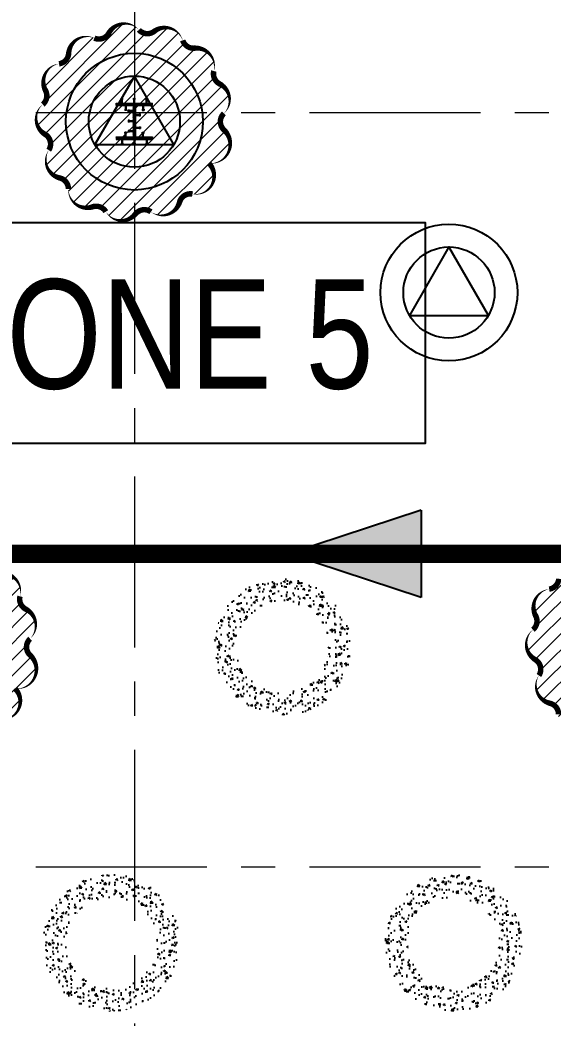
# Model space of a CAD drawing. Header units: millimetres. Extents: x -346728 to 1320345, y -537202 to -385966.
# Drawn here: x 388917 to 394762, y -434149 to -423201 of the extents above; entities that cross this region are included whole.
import ezdxf

# ---------------------------------------------------------------- set-up
doc = ezdxf.new("R2010")
doc.units = ezdxf.units.MM
doc.header["$LTSCALE"] = 100
doc.linetypes.add('X1326_GLB$0$CENTER', pattern=[2, 1.25, -0.25, 0.25, -0.25])
for name, color, linetype, lineweight in [('A-giao thong', 8, 'Continuous', 15), ('KCMANH', 8, 'Continuous', 13), ('KINGPOST', 5, 'Continuous', 20), ('X1326_GLB$0$A-tim', 8, 'X1326_GLB$0$CENTER', 9)]:
    doc.layers.add(name, color=color, linetype=linetype, lineweight=lineweight)
for name, color, linetype in [('hach', 253, 'Continuous'), ('PL', 3, 'Continuous'), ('thep doc', 6, 'Continuous')]:
    doc.layers.add(name, color=color, linetype=linetype)
doc.styles.add('TOAN - FONT ARIAL', font='Arial_1.ttf', dxfattribs={"width": 0.8})
pattern_1 = [(44.99999999999996, (188543.3296231151, 11377564.43864295), (-8.980256121069152, 8.980256121069138), []), (135, (188543.3296231151, 11377564.43864295), (-8.980256121069152, -8.980256121069138), [])]

# ---------------------------------------------------------------- blocks, each defined once
blk = doc.blocks.new('LVL-KHUNGTEN')
blk.add_lwpolyline([(61072.91373489425, 41092.78793908656), (119123.5098692991, 41092.78793908656), (119123.5098692991, 61.8816838347775), (61072.91373489425, 61.8816838347775)], close=True)
blk = doc.blocks.new('KP50 TOI SAN L1')
at = {"ltscale": 0.1}
h = blk.add_hatch(color=3, dxfattribs=at)
h.dxf.hatch_style = 1
h.paths.add_polyline_path([(14.40000000000146, 171.2000000000116), (-14.39999999999418, 171.2000000000116), (-14.39999999999418, 142.3999999999905)])
h.paths.add_polyline_path([(-14.39999999999418, -142.3999999999687), (-14.39999999999418, -171.1999999999825), (14.40000000000146, -171.1999999999825)])
at = {"layer": 'KCMANH', "linetype": 'ByBlock'}
h = blk.add_hatch(dxfattribs=at)
h.set_pattern_fill('ANSI37', color=3, scale=4, style=0)
h.set_pattern_definition(pattern_1)
h.paths.add_polyline_path([(-200, 200.0000000000109), (-200, 171.2000000000116), (200, 171.2000000000116), (200, 200.0000000000109)])
h = blk.add_hatch(dxfattribs=at)
h.set_pattern_fill('ANSI37', color=3, scale=4, style=0)
h.set_pattern_definition([(44.99999999999996, (188728.9296231151, 11377564.43864295), (-8.980256121069152, 8.980256121069138), []), (135, (188728.9296231151, 11377564.43864295), (-8.980256121069152, -8.980256121069138), [])])
h.paths.add_polyline_path([(14.40000000000146, 171.2000000000116), (-14.39999999999418, 142.3999999999905), (-14.39999999999418, -142.3999999999687), (14.40000000000146, -171.1999999999825)])
h = blk.add_hatch(dxfattribs=at)
h.set_pattern_fill('ANSI37', color=3, scale=4, style=0)
h.set_pattern_definition(pattern_1)
h.paths.add_polyline_path([(-200, -171.1999999999825), (-200, -199.9999999999891), (200, -199.9999999999891), (200, -171.1999999999825)])
for p, q in [((-125.1904738589728, 252.8000000000029), (-145.990473858983, 252.8000000000029)), ((-145.990473858983, 240), (-145.990473858983, 252.8000000000029)), ((-125.1904738589728, 240), (-145.990473858983, 240)), ((-141.9904738589757, 200), (-141.9904738589757, 240)), ((-129.1904738589801, 200), (-129.1904738589801, 240)), ((-125.1904738589728, 240), (-125.1904738589728, 252.8000000000029)), ((-10.40000000000146, 252.8000000000029), (10.40000000000146, 252.8000000000029)), ((-10.40000000000146, 240), (-10.40000000000146, 252.8000000000029)), ((-10.40000000000146, 240), (10.40000000000146, 240)), ((-6.400000000001455, 200), (-6.400000000001455, 240)), ((6.400000000001455, 200), (6.400000000001455, 240)), ((10.40000000000146, 240), (10.40000000000146, 252.8000000000029)), ((125.1904738589801, 252.8000000000029), (145.990473858983, 252.8000000000029)), ((125.1904738589801, 240), (125.1904738589801, 252.8000000000029)), ((125.1904738589801, 240), (145.990473858983, 240)), ((129.1904738589801, 200), (129.1904738589801, 240)), ((141.990473858983, 200), (141.990473858983, 240)), ((145.990473858983, 240), (145.990473858983, 252.8000000000029)), ((-85.19047385897284, 131.1999999999971), (-105.990473858983, 131.1999999999971)), ((-105.990473858983, 131.1999999999971), (-105.990473858983, 118.4000000000015)), ((-85.19047385897284, 118.4000000000015), (-105.990473858983, 118.4000000000015)), ((-101.9904738589757, 171.1999999999971), (-101.9904738589757, 131.1999999999971)), ((-89.19047385898011, 171.1999999999971), (-89.19047385898011, 131.1999999999971)), ((-85.19047385897284, 131.1999999999971), (-85.19047385897284, 118.4000000000015)), ((-67.19999999999709, 99.5998938560515), (-67.19999999999709, 120.3998938560471)), ((-54.39999999999418, 120.3998938560471), (-67.19999999999709, 120.3998938560471)), ((-54.39999999999418, 99.5998938560515), (-54.39999999999418, 120.3998938560471)), ((-14.39999999999418, 116.3998938560471), (-54.39999999999418, 116.3998938560471)), ((85.19047385898011, 131.1999999999971), (105.990473858983, 131.1999999999971)), ((85.19047385898011, 131.1999999999971), (85.19047385898011, 118.4000000000015)), ((85.19047385898011, 118.4000000000015), (105.990473858983, 118.4000000000015)), ((89.19047385898011, 171.1999999999971), (89.19047385898011, 131.1999999999971)), ((101.990473858983, 171.1999999999971), (101.990473858983, 131.1999999999971)), ((105.990473858983, 131.1999999999971), (105.990473858983, 118.4000000000015)), ((-54.39999999999418, 99.5998938560515), (-67.19999999999709, 99.5998938560515)), ((-67.19999999999709, 10.40000000000146), (-67.19999999999709, -10.40000000000146)), ((-54.39999999999418, 10.40000000000146), (-67.19999999999709, 10.40000000000146)), ((-14.39999999999418, 103.5998938560515), (-54.39999999999418, 103.5998938560515)), ((-54.39999999999418, 10.40000000000146), (-54.39999999999418, -10.40000000000146)), ((-14.39999999999418, 6.400000000001455), (-54.39999999999418, 6.400000000001455)), ((14.40000000000146, 76.39989385604713), (54.40000000000146, 76.39989385604713)), ((14.40000000000146, 63.59989385605149), (54.40000000000146, 63.59989385605149)), ((54.40000000000146, 59.59989385605149), (54.40000000000146, 80.39989385604713)), ((54.40000000000146, 80.39989385604713), (67.20000000000437, 80.39989385604713)), ((54.40000000000146, 59.59989385605149), (67.20000000000437, 59.59989385605149)), ((67.20000000000437, 59.59989385605149), (67.20000000000437, 80.39989385604713)), ((-54.39999999999418, -10.40000000000146), (-67.19999999999709, -10.40000000000146)), ((-67.19999999999709, -99.5998938560515), (-67.19999999999709, -120.3998938560471)), ((-54.39999999999418, -99.5998938560515), (-67.19999999999709, -99.5998938560515)), ((-14.39999999999418, -6.400000000001455), (-54.39999999999418, -6.400000000001455)), ((-54.39999999999418, -99.5998938560515), (-54.39999999999418, -120.3998938560471)), ((-14.39999999999418, -103.5998938560515), (-54.39999999999418, -103.5998938560515)), ((14.40000000000146, -63.59989385605149), (54.40000000000146, -63.59989385605149)), ((14.40000000000146, -76.39989385604713), (54.40000000000146, -76.39989385604713)), ((54.40000000000146, -59.59989385605149), (54.40000000000146, -80.39989385604713)), ((54.40000000000146, -59.59989385605149), (67.20000000000437, -59.59989385605149)), ((54.40000000000146, -80.39989385604713), (67.20000000000437, -80.39989385604713)), ((67.20000000000437, -59.59989385605149), (67.20000000000437, -80.39989385604713)), ((-141.9904738589757, -200), (-141.9904738589757, -240)), ((-129.1904738589801, -200), (-129.1904738589801, -240)), ((-85.19047385897284, -118.4000000000015), (-105.990473858983, -118.4000000000015)), ((-105.990473858983, -131.1999999999971), (-105.990473858983, -118.4000000000015)), ((-85.19047385897284, -131.1999999999971), (-105.990473858983, -131.1999999999971)), ((-101.9904738589757, -171.1999999999971), (-101.9904738589757, -131.1999999999971)), ((-89.19047385898011, -171.1999999999971), (-89.19047385898011, -131.1999999999971)), ((-85.19047385897284, -131.1999999999971), (-85.19047385897284, -118.4000000000015)), ((-54.39999999999418, -120.3998938560471), (-67.19999999999709, -120.3998938560471)), ((-14.39999999999418, -116.3998938560471), (-54.39999999999418, -116.3998938560471)), ((-6.400000000001455, -200), (-6.400000000001455, -240)), ((6.400000000001455, -200), (6.400000000001455, -240)), ((85.19047385898011, -118.4000000000015), (105.990473858983, -118.4000000000015)), ((85.19047385898011, -131.1999999999971), (85.19047385898011, -118.4000000000015)), ((85.19047385898011, -131.1999999999971), (105.990473858983, -131.1999999999971)), ((89.19047385898011, -171.1999999999971), (89.19047385898011, -131.1999999999971)), ((101.990473858983, -171.1999999999971), (101.990473858983, -131.1999999999971)), ((105.990473858983, -131.1999999999971), (105.990473858983, -118.4000000000015)), ((129.1904738589801, -200), (129.1904738589801, -240)), ((141.990473858983, -200), (141.990473858983, -240)), ((-125.1904738589728, -240), (-145.990473858983, -240)), ((-145.990473858983, -240), (-145.990473858983, -252.8000000000029)), ((-125.1904738589728, -252.8000000000029), (-145.990473858983, -252.8000000000029)), ((-125.1904738589728, -240), (-125.1904738589728, -252.8000000000029)), ((-10.40000000000146, -240), (10.40000000000146, -240)), ((-10.40000000000146, -240), (-10.40000000000146, -252.8000000000029)), ((-10.40000000000146, -252.8000000000029), (10.40000000000146, -252.8000000000029)), ((10.40000000000146, -240), (10.40000000000146, -252.8000000000029)), ((125.1904738589801, -240), (145.990473858983, -240)), ((125.1904738589801, -240), (125.1904738589801, -252.8000000000029)), ((125.1904738589801, -252.8000000000029), (145.990473858983, -252.8000000000029)), ((145.990473858983, -240), (145.990473858983, -252.8000000000029))]:
    blk.add_line(p, q, dxfattribs=at)
at = {"layer": 'KCMANH', "color": 3, "linetype": 'ByBlock'}
blk.add_line((-200, 200), (200, 200), dxfattribs=at)
at = {"layer": 'KINGPOST', "color": 3, "linetype": 'ByBlock'}
for p, q in [((-200, 171.1999999999971), (-200, 200)), ((-200, 171.1999999999971), (200, 171.1999999999971)), ((-14.39999999999418, 171.1999999999971), (-14.39999999999418, -171.1999999999971)), ((-14.39999999997235, 142.4000000000015), (14.40000000000146, 171.1999999999971)), ((14.40000000000146, 171.1999999999971), (14.40000000000146, -171.1999999999971)), ((200, 171.1999999999971), (200, 200)), ((-200, -171.1999999999971), (200, -171.1999999999971)), ((-200, -171.1999999999971), (-200, -200)), ((-200, -200), (200, -200)), ((-14.39999999997235, -142.4000000000015), (14.40000000000146, -171.1999999999971)), ((200, -171.1999999999971), (200, -200))]:
    blk.add_line(p, q, dxfattribs=at)
at = {"layer": 'KINGPOST', "color": 6, "linetype": 'ByBlock'}
blk.add_lwpolyline([(-14.39999999999418, 0), (14.40000000000146, 0)], dxfattribs=at)
blk = doc.blocks.new('B1 Kingpost Layout Plan1')
at = {"layer": 'KCMANH', "linetype": 'ByBlock'}
blk.add_blockref('KP50 TOI SAN L1', (19574.92954063346, -9546.263688078383, -2.331948962819297e-07), dxfattribs=at)

msp = doc.modelspace()

# ---------------------------------------------------------------- hatches: boundary and pattern name
at = {"ltscale": 0.1}
h = msp.add_hatch(color=3, dxfattribs=at)
h.dxf.hatch_style = 1
h.paths.add_polyline_path([(390185.6781159049, -424145.2043332194), (390156.8781159048, -424145.2043332194), (390156.8781159048, -424174.0043332194)])
h.paths.add_polyline_path([(390156.8781159048, -424458.8043332194), (390156.8781159048, -424487.6043332194), (390185.6781159049, -424487.6043332194)])
at = {"layer": 'A-giao thong', "transparency": 33554572}
h = msp.add_hatch(dxfattribs=at)
h.set_pattern_fill('ANSI31', color=256, scale=1000)
h.set_pattern_definition([(45, (351822.3127268917, -521573.0458316433), (-88.38834764831843, 88.38834764831844), [])])
edge = h.paths.add_edge_path()
edge.add_arc((391016.3892922672, -424080.7105831706), 200.091326396924, 313.1890045741997, 423.1890044747136)
edge.add_arc((391162.1983609032, -423792.1952821821), 123.1753799015254, 165.3246326879942, 243.18900447470742, ccw=False)
edge.add_arc((390849.2366515105, -423710.2351077982), 200.3404647350627, 345.3246326879935, 455.3246325885028)
edge.add_arc((390819.2148144348, -423388.1152682517), 123.1753799015117, 197.4523541326421, 275.32463258850305, ccw=False)
edge.add_arc((390510.6778657977, -423485.1145893395), 200.2499081724988, 17.45235413264597, 127.4523540331561)
edge.add_arc((390314.0024686019, -423228.3604168249), 123.1753799015265, 221.3374224332373, 307.4523540331534, ccw=False)
edge.add_arc((390068.9564060099, -423443.9223833605), 203.1902650560175, 41.33742243323479, 151.337422333742)
edge.add_arc((389782.583727557, -423287.3809407829), 123.1753799015094, 245.97207067360318, 331.33742233374693, ccw=False)
edge.add_arc((389650.8859136107, -423582.7914464296), 200.261910843809, 65.97207067360544, 175.9720705741139)
edge.add_arc((389328.2475361897, -423560.0723254114), 123.1753799015126, 278.0994113494279, 355.97207057411634, ccw=False)
edge.add_arc((389373.8274119781, -423880.356814393), 200.3361020571378, 98.09941134942484, 208.0994112499362)
edge.add_arc((389088.4476765153, -424032.7316336588), 123.175379901518, -50.51419146834911, 28.099411249937475, ccw=False)
edge.add_arc((389294.3662965685, -424282.656993194), 200.6535308265784, 129.4858085316449, 239.4858084321514)
edge.add_arc((389129.9415959253, -424561.6367079436), 123.1753799015154, -33.38585266077672, 59.48580843215609, ccw=False)
edge.add_arc((389399.8797648915, -424739.5325194587), 200.1101515091129, 146.6141473392238, 256.6141472397279)
edge.add_arc((389325.0366742348, -425054.0353757262), 123.1753799015155, -1.2513417107547866, 76.61414723972922, ccw=False)
edge.add_arc((389648.4789389084, -425061.1004887926), 200.3440389897893, 178.7486582892484, 288.7486581897573)
edge.add_arc((389752.4636734841, -425367.4532093207), 123.1753799015132, 30.876836025434216, 108.7486581897549, ccw=False)
edge.add_arc((390030.0397640162, -425201.4797259258), 200.2371789537907, 210.876836025434, 320.876835925943)
edge.add_arc((390280.9404355218, -425405.5496557622), 123.1753799015087, 54.01226688685409, 140.8768359259447, ccw=False)
edge.add_arc((390472.6837173789, -425141.5188128575), 203.1339398279393, 234.0122668868539, 344.0122667873574)
edge.add_arc((390786.3716167026, -425231.394693716), 123.1753799015273, 79.39644157920287, 164.0122667873614, ccw=False)
edge.add_arc((390845.8901611586, -424913.4693676277), 200.2731787634664, 259.3964415791925, 404.1286010454199)
edge.add_arc((391010.7705346624, -424563.1026500671), 211.9778768860564, 264.279643978025, 407.3982272340489)
edge.add_arc((391237.6353534461, -424316.4043332232), 123.175379901495, 133.189004574196, 227.3982272340362, ccw=False)
h = msp.add_hatch(dxfattribs=at)
h.set_pattern_fill('ANSI31', color=256, scale=1000)
h.set_pattern_definition([(45, (349696.9742771544, -527335.4283499394), (-88.38834764831843, 88.38834764831844), [])])
edge = h.paths.add_edge_path()
edge.add_arc((388891.0508425297, -429843.0931014668), 200.091326396924, 313.1890045741997, 423.1890044747136)
edge.add_arc((389036.8599111657, -429554.5778004782), 123.1753799015254, 165.3246326879942, 243.18900447470742, ccw=False)
edge.add_arc((388723.898201773, -429472.6176260944), 200.3404647350627, 345.3246326879935, 455.3246325885028)
edge.add_arc((388693.8763646973, -429150.4977865478), 123.1753799015117, 197.4523541326421, 275.32463258850305, ccw=False)
edge.add_arc((388385.3394160602, -429247.4971076357), 200.2499081724988, 17.45235413264597, 127.4523540331561)
edge.add_arc((388188.6640188646, -428990.7429351211), 123.1753799015265, 221.3374224332373, 307.4523540331534, ccw=False)
edge.add_arc((387943.6179562724, -429206.3049016566), 203.1902650560175, 41.33742243323479, 151.337422333742)
edge.add_arc((387657.2452778197, -429049.763459079), 123.1753799015094, 245.97207067360318, 331.33742233374693, ccw=False)
edge.add_arc((387525.5474638732, -429345.1739647257), 200.261910843809, 65.97207067360544, 175.9720705741139)
edge.add_arc((387202.9090864524, -429322.4548437076), 123.1753799015126, 278.0994113494279, 355.97207057411634, ccw=False)
edge.add_arc((387248.4889622408, -429642.7393326891), 200.3361020571378, 98.09941134942484, 208.0994112499362)
edge.add_arc((386963.109226778, -429795.1141519549), 123.175379901518, -50.51419146834911, 28.099411249937475, ccw=False)
edge.add_arc((387169.027846831, -430045.0395114901), 200.6535308265784, 129.4858085316449, 239.4858084321514)
edge.add_arc((387004.603146188, -430324.0192262398), 123.1753799015154, -33.38585266077672, 59.48580843215609, ccw=False)
edge.add_arc((387274.5413151542, -430501.9150377548), 200.1101515091129, 146.6141473392238, 256.6141472397279)
edge.add_arc((387199.6982244976, -430816.4178940223), 123.1753799015155, -1.2513417107547866, 76.61414723972922, ccw=False)
edge.add_arc((387523.1404891709, -430823.4830070887), 200.3440389897893, 178.7486582892484, 288.7486581897573)
edge.add_arc((387627.1252237466, -431129.8357276169), 123.1753799015132, 30.876836025434216, 108.7486581897549, ccw=False)
edge.add_arc((387904.7013142789, -430963.862244222), 200.2371789537907, 210.876836025434, 320.876835925943)
edge.add_arc((388155.6019857843, -431167.9321740583), 123.1753799015087, 54.01226688685409, 140.8768359259447, ccw=False)
edge.add_arc((388347.3452676414, -430903.9013311536), 203.1339398279393, 234.0122668868539, 344.0122667873574)
edge.add_arc((388661.0331669653, -430993.7772120121), 123.1753799015273, 79.39644157920287, 164.0122667873614, ccw=False)
edge.add_arc((388720.5517114211, -430675.8518859238), 200.2731787634664, 259.3964415791925, 404.1286010454199)
edge.add_arc((388885.4320849251, -430325.4851683632), 211.9778768860564, 264.279643978025, 407.3982272340489)
edge.add_arc((389112.2969037085, -430078.7868515194), 123.175379901495, 133.189004574196, 227.3982272340362, ccw=False)
h = msp.add_hatch(dxfattribs=at)
h.set_pattern_fill('ANSI31', color=256, scale=1000)
h.set_pattern_definition([(45, (357196.9742771544, -527335.4283499394), (-88.38834764831843, 88.38834764831844), [])])
edge = h.paths.add_edge_path()
edge.add_arc((396391.0508425297, -429843.0931014668), 200.091326396924, 313.1890045741997, 423.1890044747136)
edge.add_arc((396536.8599111657, -429554.5778004782), 123.1753799015254, 165.3246326879942, 243.18900447470742, ccw=False)
edge.add_arc((396223.898201773, -429472.6176260944), 200.3404647350627, 345.3246326879935, 455.3246325885028)
edge.add_arc((396193.8763646973, -429150.4977865478), 123.1753799015117, 197.4523541326421, 275.32463258850305, ccw=False)
edge.add_arc((395885.3394160602, -429247.4971076357), 200.2499081724988, 17.45235413264597, 127.4523540331561)
edge.add_arc((395688.6640188646, -428990.7429351211), 123.1753799015265, 221.3374224332373, 307.4523540331534, ccw=False)
edge.add_arc((395443.6179562724, -429206.3049016566), 203.1902650560175, 41.33742243323479, 151.337422333742)
edge.add_arc((395157.2452778197, -429049.763459079), 123.1753799015094, 245.97207067360318, 331.33742233374693, ccw=False)
edge.add_arc((395025.5474638732, -429345.1739647257), 200.261910843809, 65.97207067360544, 175.9720705741139)
edge.add_arc((394702.9090864524, -429322.4548437076), 123.1753799015126, 278.0994113494279, 355.97207057411634, ccw=False)
edge.add_arc((394748.4889622408, -429642.7393326891), 200.3361020571378, 98.09941134942484, 208.0994112499362)
edge.add_arc((394463.109226778, -429795.1141519549), 123.175379901518, -50.51419146834911, 28.099411249937475, ccw=False)
edge.add_arc((394669.027846831, -430045.0395114901), 200.6535308265784, 129.4858085316449, 239.4858084321514)
edge.add_arc((394504.603146188, -430324.0192262398), 123.1753799015154, -33.38585266077672, 59.48580843215609, ccw=False)
edge.add_arc((394774.5413151542, -430501.9150377548), 200.1101515091129, 146.6141473392238, 256.6141472397279)
edge.add_arc((394699.6982244976, -430816.4178940223), 123.1753799015155, -1.2513417107547866, 76.61414723972922, ccw=False)
edge.add_arc((395023.1404891709, -430823.4830070887), 200.3440389897893, 178.7486582892484, 288.7486581897573)
edge.add_arc((395127.1252237466, -431129.8357276169), 123.1753799015132, 30.876836025434216, 108.7486581897549, ccw=False)
edge.add_arc((395404.7013142789, -430963.862244222), 200.2371789537907, 210.876836025434, 320.876835925943)
edge.add_arc((395655.6019857843, -431167.9321740583), 123.1753799015087, 54.01226688685409, 140.8768359259447, ccw=False)
edge.add_arc((395847.3452676414, -430903.9013311536), 203.1339398279393, 234.0122668868539, 344.0122667873574)
edge.add_arc((396161.0331669653, -430993.7772120121), 123.1753799015273, 79.39644157920287, 164.0122667873614, ccw=False)
edge.add_arc((396220.5517114211, -430675.8518859238), 200.2731787634664, 259.3964415791925, 404.1286010454199)
edge.add_arc((396385.4320849251, -430325.4851683632), 211.9778768860564, 264.279643978025, 407.3982272340489)
edge.add_arc((396612.2969037085, -430078.7868515194), 123.175379901495, 133.189004574196, 227.3982272340362, ccw=False)
at = {"layer": 'hach'}
h = msp.add_hatch(dxfattribs=at)
h.set_pattern_fill('ANSI31', color=256, scale=70)
h.set_pattern_definition([(45, (342151.2213262877, -508591.2227448209), (-157.1544821187101, 157.1544821187102), [])])
h.paths.add_polyline_path([(362433.3801022533, -410142.157258469), (348853.8926203205, -428107.5122169152), (376146.7434840773, -501359.0065796374), (382446.7504393198, -503970.9423327898), (458369.0723871468, -469396.5978761645), (462927.8694431226, -462329.4458765544), (462919.8279490094, -415142.6860857411), (457917.8110400178, -410142.1572584765)])
h.paths.add_polyline_path([(363030.572598144, -411342.1571560285), (350208.3245424145, -428305.7014718884), (377088.8498291909, -500450.5520168371), (382424.3063307689, -502662.5923677236), (457551.450776385, -468450.3646135417), (461727.809133747, -461976.0778765109), (461719.6650677317, -415639.3961758266), (457420.8592675527, -411342.1571560359)], flags=16)
h = msp.add_hatch(dxfattribs=at)
h.set_pattern_fill('AR-CONC', color=256, scale=4)
h.set_pattern_definition([(49.99999999999999, (342151.2213262877, -508591.2227448209), (728.738675984016, -63.75634215561234), [76.2, -838.2]), (355, (342151.2213262877, -508591.2227448209), (-140.9736856998774, 764.2273809561406), [60.96, -670.56233668]), (100.4514446999999, (342211.9493542878, -508596.5357588209), (587.7649883614131, 700.4710076487804), [64.76003519999986, -712.3609783999989]), (46.18420000000002, (342151.2213262877, -508388.022744821), (1084.31616356852, -168.1693117309086), [114.2999999999996, -1257.299999999994]), (96.63555760999992, (342241.5809262877, -508402.0367448209), (949.616536206012, 989.7044983908861), [97.14009256, -1068.54243264]), (351.1841511700001, (342151.2213262877, -508388.022744821), (949.6165362599081, 989.7044983421306), [91.43986828, -1005.83892768]), (21, (342252.8213262878, -508438.822744821), (606.4575650765299, -409.0607927483504), [76.2, -838.2]), (326.0000000000001, (342252.8213262878, -508438.822744821), (247.2081133905883, 736.7518644892771), [60.96, -670.56]), (71.45144499999999, (342303.3594566878, -508472.911144421), (853.6656771148646, 327.691075543621), [64.7600352, -712.3597503999999]), (37.50000000000001, (342151.2213262877, -508591.2227448209), (12.35441300236727, 338.2201554926124), [0, -662.432, 0, -680.72, 0, -673.1]), (7.499999999999999, (342151.2213262877, -508591.2227448209), (267.278650041223, 400.722299272478), [0, -388.112, 0, -647.192, 0, -256.54]), (327.5, (341924.6533262877, -508591.2227448209), (542.3623806674856, -22.91497597069377), [0, -254, 0, -792.48, 0, -1051.56]), (317.5, (341823.0533262876, -508591.2227448209), (592.5167255440722, 101.7059641333321), [0, -330.2, 0, -526.288, 0, -746.76])])
h.paths.add_polyline_path([(362433.3801022533, -410142.157258469), (348853.8926203205, -428107.5122169152), (376146.7434840773, -501359.0065796374), (382446.7504393198, -503970.9423327898), (458369.0723871468, -469396.5978761645), (462927.8694431226, -462329.4458765544), (462919.8279490094, -415142.6860857411), (457917.8110400178, -410142.1572584765)])
h.paths.add_polyline_path([(363030.572598144, -411342.1571560285), (350208.3245424145, -428305.7014718884), (377088.8498291909, -500450.5520168371), (382424.3063307689, -502662.5923677236), (457551.450776385, -468450.3646135417), (461727.809133747, -461976.0778765109), (461719.6650677317, -415639.3961758266), (457420.8592675527, -411342.1571560359)], flags=16)
at = {"layer": 'PL'}
h = msp.add_hatch(dxfattribs=at)
h.set_pattern_fill('AR-CONC', color=6)
h.set_pattern_definition([(130, (391797.706070181, -442540.0731410682), (-182.184668996004, -15.93908553890309), [19.05, -209.55]), (185, (391797.706070181, -442540.0731410682), (35.24342142496934, 191.0568452390351), [15.24, -167.64058417]), (79.54855530000003, (391782.524063181, -442541.4013945682), (-146.9412470903533, 175.1177519121951), [16.1900088, -178.0902446]), (133.8157999999999, (391797.706070181, -442489.2731410681), (-271.0790408921299, -42.04232793272715), [28.57499999999999, -314.3249999999998]), (83.36444239000005, (391775.116170181, -442492.7766410681), (-237.404134051503, 247.4261245977215), [24.28502314, -267.13560816]), (188.81584883, (391797.706070181, -442489.2731410681), (-237.404134064977, 247.4261245855326), [22.85996706999999, -251.4597319199999]), (159, (391772.3060701811, -442501.9731410681), (-151.6143912691325, -102.2651981870876), [19.05, -209.55]), (214, (391772.3060701811, -442501.9731410681), (-61.80202834764707, 184.1879661223193), [15.24, -167.64]), (108.548555, (391759.671537581, -442510.4952409681), (-213.4164192787161, 81.92276888590524), [16.19000879999995, -178.0899375999996]), (142.5, (391797.706070181, -442540.0731410682), (-3.088603250591817, 84.55503887315311), [0, -165.608, 0, -170.18, 0, -168.275]), (172.5, (391797.706070181, -442540.0731410682), (-66.81966251030575, 100.1805748181195), [0, -97.02799999999999, 0, -161.798, 0, -64.135]), (212.5, (391854.348070181, -442540.0731410682), (-135.5905951668714, -5.728743992673444), [0, -63.49999999999991, 0, -198.1199999999996, 0, -262.8899999999992]), (222.5, (391879.7480701809, -442540.0731410682), (-148.129181386018, 25.42649103333303), [0, -82.55, 0, -131.572, 0, -186.69])])
edge = h.paths.add_edge_path()
edge.add_ellipse((391795.9396661672, -430078.7868515156), major_axis=(530.3300858899156, 530.3300858899156), ratio=0.999999999999981, start_angle=134.9999999999994, end_angle=314.9999999999994)
edge.add_ellipse((391795.9396661672, -430078.7868515156), major_axis=(530.3300858899156, 530.3300858899156), ratio=0.999999999999981, start_angle=314.9999999999994, end_angle=494.9999999999994)
edge = h.paths.add_edge_path(flags=16)
edge.add_ellipse((391795.9396661672, -430078.7868515156), major_axis=(-353.5533905932856, 353.5533905932855), ratio=0.9999999999999334, start_angle=45.000000000001876, end_angle=225.0000000000019, ccw=False)
edge.add_ellipse((391795.9396661672, -430078.7868515156), major_axis=(-353.5533905932856, 353.5533905932855), ratio=0.9999999999999334, start_angle=-134.99999999999812, end_angle=45.000000000001876, ccw=False)
h.paths.add_polyline_path([(391795.9396661672, -429578.7868515156), (392228.9523680593, -430328.7868515156), (391362.9269642749, -430328.7868515156)], flags=0)
h = msp.add_hatch(dxfattribs=at)
h.set_pattern_fill('AR-CONC', color=6)
h.set_pattern_definition([(130, (391797.7061417248, -442540.0732435061), (-182.184668996004, -15.93908553890309), [19.05, -209.55]), (185, (391797.7061417248, -442540.0732435061), (35.24342142496934, 191.0568452390351), [15.24, -167.64058417]), (79.54855530000003, (391782.5241347249, -442541.4014970062), (-146.9412470903533, 175.1177519121951), [16.1900088, -178.0902446]), (133.8157999999999, (391797.7061417248, -442489.2732435061), (-271.0790408921299, -42.04232793272715), [28.57499999999999, -314.3249999999998]), (83.36444239000005, (391775.1162417248, -442492.7767435061), (-237.404134051503, 247.4261245977215), [24.28502314, -267.13560816]), (188.81584883, (391797.7061417248, -442489.2732435061), (-237.404134064977, 247.4261245855326), [22.85996706999997, -251.4597319199998]), (159, (391772.3061417249, -442501.9732435062), (-151.6143912691325, -102.2651981870876), [19.05, -209.55]), (214, (391772.3061417249, -442501.9732435062), (-61.80202834764707, 184.1879661223193), [15.24, -167.64]), (108.548555, (391759.6716091247, -442510.4953434062), (-213.4164192787161, 81.92276888590524), [16.19000879999994, -178.0899375999995]), (142.5, (391797.7061417248, -442540.0732435061), (-3.088603250591817, 84.55503887315311), [0, -165.608, 0, -170.18, 0, -168.275]), (172.5, (391797.7061417248, -442540.0732435061), (-66.81966251030575, 100.1805748181195), [0, -97.02799999999999, 0, -161.798, 0, -64.135]), (212.5, (391854.3481417248, -442540.0732435061), (-135.5905951668714, -5.728743992673444), [0, -63.49999999999989, 0, -198.1199999999995, 0, -262.8899999999991]), (222.5, (391879.7481417247, -442540.0732435061), (-148.129181386018, 25.42649103333303), [0, -82.55, 0, -131.572, 0, -186.69])])
edge = h.paths.add_edge_path()
edge.add_ellipse((391795.9397377107, -430078.7869539536), major_axis=(530.33008588992, 530.33008588992), ratio=0.9999999999999646, start_angle=134.999999999999, end_angle=314.999999999999)
edge.add_ellipse((391795.9397377107, -430078.7869539536), major_axis=(530.33008588992, 530.33008588992), ratio=0.9999999999999646, start_angle=314.999999999999, end_angle=494.9999999999989)
edge = h.paths.add_edge_path(flags=16)
edge.add_ellipse((391795.9397377107, -430078.7869539536), major_axis=(-353.553390593312, 353.5533905933119), ratio=0.9999999999997844, start_angle=45.000000000006196, end_angle=225.0000000000062, ccw=False)
edge.add_ellipse((391795.9397377107, -430078.7869539536), major_axis=(353.5533905933058, 353.5533905933058), ratio=0.999999999999819, start_angle=-45.00000000000517, end_angle=134.9999999999948, ccw=False)
h.paths.add_polyline_path([(391795.9397377107, -429578.7869539536), (392228.952439603, -430328.7869539536), (391362.9270358186, -430328.7869539536)], flags=0)
h = msp.add_hatch(dxfattribs=at)
h.set_pattern_fill('AR-CONC', color=6)
h.set_pattern_definition([(130, (393672.706070181, -445787.6684052598), (-182.184668996004, -15.93908553890309), [19.05, -209.55]), (185, (393672.706070181, -445787.6684052598), (35.24342142496934, 191.0568452390351), [15.24, -167.64058417]), (79.54855530000003, (393657.524063181, -445788.9966587598), (-146.9412470903533, 175.1177519121951), [16.1900088, -178.0902446]), (133.8157999999999, (393672.706070181, -445736.8684052598), (-271.0790408921299, -42.04232793272715), [28.57499999999999, -314.3249999999998]), (83.36444239000005, (393650.116170181, -445740.3719052598), (-237.404134051503, 247.4261245977215), [24.28502314, -267.13560816]), (188.81584883, (393672.706070181, -445736.8684052598), (-237.404134064977, 247.4261245855326), [22.85996706999999, -251.4597319199999]), (159, (393647.3060701811, -445749.5684052598), (-151.6143912691325, -102.2651981870876), [19.05, -209.55]), (214, (393647.3060701811, -445749.5684052598), (-61.80202834764707, 184.1879661223193), [15.24, -167.64]), (108.548555, (393634.671537581, -445758.0905051598), (-213.4164192787161, 81.92276888590524), [16.19000879999995, -178.0899375999996]), (142.5, (393672.706070181, -445787.6684052598), (-3.088603250591817, 84.55503887315311), [0, -165.608, 0, -170.18, 0, -168.275]), (172.5, (393672.706070181, -445787.6684052598), (-66.81966251030575, 100.1805748181195), [0, -97.02799999999999, 0, -161.798, 0, -64.135]), (212.5, (393729.348070181, -445787.6684052598), (-135.5905951668714, -5.728743992673444), [0, -63.49999999999991, 0, -198.1199999999996, 0, -262.8899999999992]), (222.5, (393754.7480701809, -445787.6684052598), (-148.129181386018, 25.42649103333303), [0, -82.55, 0, -131.572, 0, -186.69])])
edge = h.paths.add_edge_path()
edge.add_ellipse((389920.9396661672, -433326.3821157072), major_axis=(530.3300858899156, 530.3300858899156), ratio=0.999999999999981, start_angle=134.9999999999994, end_angle=314.9999999999994)
edge.add_ellipse((389920.9396661672, -433326.3821157072), major_axis=(-530.330085889931, 530.3300858899311), ratio=0.999999999999923, start_angle=225.0000000000022, end_angle=405.0000000000022)
edge = h.paths.add_edge_path(flags=16)
edge.add_ellipse((389920.9396661672, -433326.3821157072), major_axis=(-353.5533905932856, 353.5533905932855), ratio=0.9999999999999334, start_angle=45.000000000001876, end_angle=225.0000000000019, ccw=False)
edge.add_ellipse((389920.9396661672, -433326.3821157072), major_axis=(353.5533905932874, 353.5533905932874), ratio=0.999999999999923, start_angle=-45.00000000000222, end_angle=134.9999999999978, ccw=False)
h.paths.add_polyline_path([(389920.9396661672, -432826.3821157072), (390353.9523680593, -433576.3821157072), (389487.9269642749, -433576.3821157072)], flags=0)
h = msp.add_hatch(dxfattribs=at)
h.set_pattern_fill('AR-CONC', color=6)
h.set_pattern_definition([(130, (393672.7061417248, -445787.6685076978), (-182.184668996004, -15.93908553890309), [19.05, -209.55]), (185, (393672.7061417248, -445787.6685076978), (35.24342142496934, 191.0568452390351), [15.24, -167.64058417]), (79.54855530000003, (393657.5241347249, -445788.9967611978), (-146.9412470903533, 175.1177519121951), [16.1900088, -178.0902446]), (133.8157999999999, (393672.7061417248, -445736.8685076978), (-271.0790408921299, -42.04232793272715), [28.57499999999999, -314.3249999999998]), (83.36444239000005, (393650.1162417248, -445740.3720076978), (-237.404134051503, 247.4261245977215), [24.28502314, -267.13560816]), (188.81584883, (393672.7061417248, -445736.8685076978), (-237.404134064977, 247.4261245855326), [22.85996706999997, -251.4597319199998]), (159, (393647.3061417249, -445749.5685076978), (-151.6143912691325, -102.2651981870876), [19.05, -209.55]), (214, (393647.3061417249, -445749.5685076978), (-61.80202834764707, 184.1879661223193), [15.24, -167.64]), (108.548555, (393634.6716091247, -445758.0906075978), (-213.4164192787161, 81.92276888590524), [16.19000879999994, -178.0899375999995]), (142.5, (393672.7061417248, -445787.6685076978), (-3.088603250591817, 84.55503887315311), [0, -165.608, 0, -170.18, 0, -168.275]), (172.5, (393672.7061417248, -445787.6685076978), (-66.81966251030575, 100.1805748181195), [0, -97.02799999999999, 0, -161.798, 0, -64.135]), (212.5, (393729.3481417248, -445787.6685076978), (-135.5905951668714, -5.728743992673444), [0, -63.49999999999989, 0, -198.1199999999995, 0, -262.8899999999991]), (222.5, (393754.7481417247, -445787.6685076978), (-148.129181386018, 25.42649103333303), [0, -82.55, 0, -131.572, 0, -186.69])])
edge = h.paths.add_edge_path()
edge.add_ellipse((389920.9397377107, -433326.3822181453), major_axis=(-530.3300858899265, 530.3300858899266), ratio=0.9999999999999397, start_angle=45.00000000000173, end_angle=225.0000000000017)
edge.add_ellipse((389920.9397377107, -433326.3822181453), major_axis=(530.33008588992, 530.33008588992), ratio=0.9999999999999646, start_angle=314.999999999999, end_angle=494.9999999999989)
edge = h.paths.add_edge_path(flags=16)
edge.add_ellipse((389920.9397377107, -433326.3822181453), major_axis=(-353.5533905932864, 353.5533905932864), ratio=0.9999999999999286, start_angle=45.00000000000199, end_angle=225.000000000002, ccw=False)
edge.add_ellipse((389920.9397377107, -433326.3822181453), major_axis=(353.5533905933058, 353.5533905933058), ratio=0.999999999999819, start_angle=-45.00000000000517, end_angle=134.9999999999948, ccw=False)
h.paths.add_polyline_path([(389920.9397377107, -432826.3822181453), (390353.952439603, -433576.3822181453), (389487.9270358186, -433576.3822181453)], flags=0)
h = msp.add_hatch(dxfattribs=at)
h.set_pattern_fill('AR-CONC', color=6)
h.set_pattern_definition([(130, (389922.706070181, -445787.6684052598), (-182.184668996004, -15.93908553890309), [19.05, -209.55]), (185, (389922.706070181, -445787.6684052598), (35.24342142496934, 191.0568452390351), [15.24, -167.64058417]), (79.54855530000003, (389907.524063181, -445788.9966587598), (-146.9412470903533, 175.1177519121951), [16.1900088, -178.0902446]), (133.8157999999999, (389922.706070181, -445736.8684052598), (-271.0790408921299, -42.04232793272715), [28.57499999999999, -314.3249999999998]), (83.36444239000005, (389900.116170181, -445740.3719052598), (-237.404134051503, 247.4261245977215), [24.28502314, -267.13560816]), (188.81584883, (389922.706070181, -445736.8684052598), (-237.404134064977, 247.4261245855326), [22.85996706999999, -251.4597319199999]), (159, (389897.3060701811, -445749.5684052598), (-151.6143912691325, -102.2651981870876), [19.05, -209.55]), (214, (389897.3060701811, -445749.5684052598), (-61.80202834764707, 184.1879661223193), [15.24, -167.64]), (108.548555, (389884.671537581, -445758.0905051598), (-213.4164192787161, 81.92276888590524), [16.19000879999995, -178.0899375999996]), (142.5, (389922.706070181, -445787.6684052598), (-3.088603250591817, 84.55503887315311), [0, -165.608, 0, -170.18, 0, -168.275]), (172.5, (389922.706070181, -445787.6684052598), (-66.81966251030575, 100.1805748181195), [0, -97.02799999999999, 0, -161.798, 0, -64.135]), (212.5, (389979.348070181, -445787.6684052598), (-135.5905951668714, -5.728743992673444), [0, -63.49999999999991, 0, -198.1199999999996, 0, -262.8899999999992]), (222.5, (390004.7480701809, -445787.6684052598), (-148.129181386018, 25.42649103333303), [0, -82.55, 0, -131.572, 0, -186.69])])
edge = h.paths.add_edge_path()
edge.add_ellipse((393670.9396661672, -433326.3821157072), major_axis=(530.3300858899156, 530.3300858899156), ratio=0.999999999999981, start_angle=134.9999999999994, end_angle=314.9999999999994)
edge.add_ellipse((393670.9396661672, -433326.3821157072), major_axis=(-530.330085889931, 530.3300858899311), ratio=0.999999999999923, start_angle=225.0000000000022, end_angle=405.0000000000022)
edge = h.paths.add_edge_path(flags=16)
edge.add_ellipse((393670.9396661672, -433326.3821157072), major_axis=(-353.5533905932856, 353.5533905932855), ratio=0.9999999999999334, start_angle=45.000000000001876, end_angle=225.0000000000019, ccw=False)
edge.add_ellipse((393670.9396661672, -433326.3821157072), major_axis=(353.5533905932874, 353.5533905932874), ratio=0.999999999999923, start_angle=-45.00000000000222, end_angle=134.9999999999978, ccw=False)
h.paths.add_polyline_path([(393670.9396661672, -432826.3821157072), (394103.9523680593, -433576.3821157072), (393237.9269642749, -433576.3821157072)], flags=0)
h = msp.add_hatch(dxfattribs=at)
h.set_pattern_fill('AR-CONC', color=6)
h.set_pattern_definition([(130, (389922.7061417248, -445787.6685076978), (-182.184668996004, -15.93908553890309), [19.05, -209.55]), (185, (389922.7061417248, -445787.6685076978), (35.24342142496934, 191.0568452390351), [15.24, -167.64058417]), (79.54855530000003, (389907.5241347249, -445788.9967611978), (-146.9412470903533, 175.1177519121951), [16.1900088, -178.0902446]), (133.8157999999999, (389922.7061417248, -445736.8685076978), (-271.0790408921299, -42.04232793272715), [28.57499999999999, -314.3249999999998]), (83.36444239000005, (389900.1162417248, -445740.3720076978), (-237.404134051503, 247.4261245977215), [24.28502314, -267.13560816]), (188.81584883, (389922.7061417248, -445736.8685076978), (-237.404134064977, 247.4261245855326), [22.85996706999997, -251.4597319199998]), (159, (389897.3061417249, -445749.5685076978), (-151.6143912691325, -102.2651981870876), [19.05, -209.55]), (214, (389897.3061417249, -445749.5685076978), (-61.80202834764707, 184.1879661223193), [15.24, -167.64]), (108.548555, (389884.6716091247, -445758.0906075978), (-213.4164192787161, 81.92276888590524), [16.19000879999994, -178.0899375999995]), (142.5, (389922.7061417248, -445787.6685076978), (-3.088603250591817, 84.55503887315311), [0, -165.608, 0, -170.18, 0, -168.275]), (172.5, (389922.7061417248, -445787.6685076978), (-66.81966251030575, 100.1805748181195), [0, -97.02799999999999, 0, -161.798, 0, -64.135]), (212.5, (389979.3481417248, -445787.6685076978), (-135.5905951668714, -5.728743992673444), [0, -63.49999999999989, 0, -198.1199999999995, 0, -262.8899999999991]), (222.5, (390004.7481417247, -445787.6685076978), (-148.129181386018, 25.42649103333303), [0, -82.55, 0, -131.572, 0, -186.69])])
edge = h.paths.add_edge_path()
edge.add_ellipse((393670.9397377107, -433326.3822181453), major_axis=(-530.3300858899265, 530.3300858899266), ratio=0.9999999999999397, start_angle=45.00000000000173, end_angle=225.0000000000017)
edge.add_ellipse((393670.9397377107, -433326.3822181453), major_axis=(530.33008588992, 530.33008588992), ratio=0.9999999999999646, start_angle=314.999999999999, end_angle=494.9999999999989)
edge = h.paths.add_edge_path(flags=16)
edge.add_ellipse((393670.9397377107, -433326.3822181453), major_axis=(-353.5533905932864, 353.5533905932864), ratio=0.9999999999999286, start_angle=45.00000000000199, end_angle=225.000000000002, ccw=False)
edge.add_ellipse((393670.9397377107, -433326.3822181453), major_axis=(353.5533905933058, 353.5533905933058), ratio=0.999999999999819, start_angle=-45.00000000000517, end_angle=134.9999999999948, ccw=False)
h.paths.add_polyline_path([(393670.9397377107, -432826.3822181453), (394103.952439603, -433576.3822181453), (393237.9270358186, -433576.3822181453)], flags=0)
at = {"layer": 'thep doc'}
h = msp.add_hatch(dxfattribs=at)
h.set_pattern_fill('ANSI31', color=256, angle=-90.00000000000001)
h.set_pattern_definition([(315, (734685.83830246, -246444.2020872764), (0.08838834764831846, 0.08838834764831843), [])])
h.paths.add_polyline_path([(393314.9749935415, -429535.5138641732), (393314.9749935415, -429056.9063489485), (391861.6753990545, -429056.9063489485)])
h.paths.add_polyline_path([(391861.6753990545, -429056.9063489485), (393314.9749935415, -429056.9063489485), (393314.9749935415, -428578.2988337238)])

# ---------------------------------------------------------------- linework, layer by layer
at = {"color": 5, "elevation": -2718.25224316153}
msp.add_lwpolyline([(391153.333236629, -424226.5971658364, 0, 60, 0.5205670500000068), (391106.6402503015, -423902.1292194366, 60, 60, -0.3534527118638525), (391043.0413610587, -423760.9897762265, 0, 60, 0.5205670500000036), (390830.6453247127, -423510.7591333599, 60, 60, -0.3534915216528338), (390701.7096060811, -423425.0571174693, 0, 60, 0.52056705), (390388.9055997427, -423326.1443375848, 60, 60, -0.3944898867801987), (390221.5183413064, -423309.7167958757, 0, 60, 0.5205670499999941), (389890.6651509754, -423346.4620725066, 60, 60, -0.3907150967676189), (389732.4289410522, -423399.8828145652, 0, 60, 0.5205670499999991), (389451.1186640612, -423568.724501405, 60, 60, -0.3534933906758924), (389345.6018460959, -423682.0190438649, 0, 60, 0.5205670500000176), (389197.1045845145, -423974.7156827662, 60, 60, -0.3571345252974193), (389166.7733090132, -424127.7961880821, 0, 60, 0.520567049999982), (389192.4841123466, -424455.5206966467, 60, 60, -0.4289707164981073), (389232.7910379256, -424629.416988956, 0, 60, 0.5205670499999676), (389353.5527234511, -424934.2062926496, 60, 60, -0.3534581953911722), (389448.1826787741, -425056.7253162218, 0, 60, 0.5205670499999923), (389712.8729767982, -425250.8138036732, 60, 60, -0.3534892819256612), (389858.1817090603, -425304.2403058296, 0, 60, 0.5205670500000038), (390185.3820390278, -425327.8272839934, 60, 60, -0.3982747208827367), (390353.319770583, -425305.8831816098, 0, 60, 0.5205670499999902), (390667.9605759094, -425197.4683082302, 60, 60, -0.3869502103842332), (390809.0374135601, -425110.3226661179, 0, 60, 0.7314348883771284), (390989.6420072646, -424774.024923948, 0, 60, 0.7206828507104402), (391154.2580934193, -424407.0707918743, 60, 60, -0.435898308053293)], format="xyseb", close=True, dxfattribs=at)
at = {"color": 5, "elevation": -2718.252244227874}
for points in [[(388683.6989638229, -430872.7051844141, 0, 60, 0.7314348883771284), (388864.3035575273, -430536.4074422442, 0, 60, 0.7206828507104402), (389028.919643682, -430169.4533101704, 60, 60, -0.435898308053293), (389027.9947868917, -429988.9796841325, 0, 60, 0.5205670500000068), (388981.301800564, -429664.5117377327, 60, 60, -0.3534527118638525), (388917.7029113211, -429523.3722945226, 0, 60, 0.5205670500000036), (388705.3068749752, -429273.141651656, 60, 60, -0.3534915216528338)], [(394825.780214324, -429331.1070197012, 60, 60, -0.3534933906758924), (394720.2633963586, -429444.401562161, 0, 60, 0.5205670500000176), (394571.7661347772, -429737.0982010623, 60, 60, -0.3571345252974193), (394541.4348592759, -429890.1787063782, 0, 60, 0.520567049999982), (394567.1456626091, -430217.9032149428, 60, 60, -0.4289707164981073), (394607.4525881881, -430391.7995072522, 0, 60, 0.5205670499999676), (394728.2142737138, -430696.5888109457, 60, 60, -0.3534581953911722), (394822.8442290368, -430819.107834518, 0, 60, 0.5205670499999923)]]:
    msp.add_lwpolyline(points, format="xyseb", dxfattribs=at)
at = {"layer": 'PL'}
for points, elevation in [([(389738.2654140124, -424566.4043332195), (390604.2908177968, -424566.4043332195), (390171.2781159045, -423816.4043332195)], -1404.949430430545), ([(389738.2654855559, -424566.4044356574), (390604.2908893405, -424566.4044356574), (390171.2781874482, -423816.4044356574)], -1404.949430439812), ([(393188.2654140124, -426441.4043332195), (394054.2908177968, -426441.4043332195), (393621.2781159045, -425691.4043332195)], -1404.94943041386), ([(393188.2654855559, -426441.4044356574), (394054.2908893405, -426441.4044356574), (393621.2781874482, -425691.4044356574)], -1404.949430423127)]:
    msp.add_lwpolyline(points, close=True, dxfattribs=dict(at, elevation=elevation))
for centre, radius in [((390171.2781159045, -424316.4043332195, -1404.949430430545), 750), ((390171.2781874482, -424316.4044356574, -1404.949430439812), 750), ((390171.2781159045, -424316.4043332195, -1404.949430430545), 500), ((390171.2781874482, -424316.4044356574, -1404.949430439812), 500), ((393621.2781159045, -426191.4043332195, -1404.94943041386), 750), ((393621.2781874482, -426191.4044356574, -1404.949430423127), 750), ((393621.2781159045, -426191.4043332195, -1404.94943041386), 500), ((393621.2781874482, -426191.4044356574, -1404.949430423127), 500)]:
    msp.add_circle(centre, radius, dxfattribs=at)
at = {"layer": 'thep doc'}
msp.add_line((393314.9749935415, -428578.2988337238, -3876.716966757267), (393314.9749935415, -429535.5138641732, -3876.716966757267), dxfattribs=at)
at = {"layer": 'thep doc', "const_width": 200, "elevation": -3876.716966757267}
msp.add_lwpolyline([(400593.679063528, -444789.4190229842), (383754.7943404794, -444789.4190229842), (383754.7943404794, -437972.9959153692), (400286.5528138361, -437972.9959153692), (400286.5528138361, -429056.9063489485), (384775.8065058023, -429056.9063489485), (384775.8065058023, -419738.019069018), (400507.1365498171, -419738.019069018), (400507.1365498171, -412742.8644356889), (384890.7271291718, -412742.8644356889)], dxfattribs=at)
at = {"layer": 'thep doc', "color": 40, "true_color": 0xf8d731, "elevation": 2257.878529654499}
msp.add_lwpolyline([(386959.4450119209, -425421.0597157116), (393359.5061020154, -425421.0597157116), (393359.5061020154, -427848.0492708561), (386959.4450119209, -427848.0492708561)], close=True, dxfattribs=at)
at = {"layer": 'thep doc', "elevation": -3876.716966757267}
for points in [[(393314.9749935415, -428578.2988337238), (391861.6753990545, -429056.9063489485)], [(393314.9749935415, -429535.5138641732), (391861.6753990545, -429056.9063489485)]]:
    msp.add_lwpolyline(points, dxfattribs=at)
at = {"layer": 'X1326_GLB$0$A-tim', "ltscale": 15}
for p, q in [((390171.278044361, -398208.6109563511, -1404.949430402717), (390171.2780443621, -512162.695561827, -1404.949430867209)), ((341092.1169962919, -424216.4042307787, -1404.949430906714), (475778.665428832, -424216.4042307789, -1404.949430916082)), ((341092.1169962919, -432491.5067936682, -1404.949430901807), (475778.665428832, -432491.5067936683, -1404.949430911175))]:
    msp.add_line(p, q, dxfattribs=at)

# ---------------------------------------------------------------- block references
at = {"extrusion": (0.005970236709927127, -2.28885336656151e-18, 0.9999821779780016), "xscale": 3.385207865094198, "yscale": 3.385207865094198, "zscale": 3.385207865094198}
msp.add_blockref('LVL-KHUNGTEN', (112985.2448162852, -525073.6189301613, 1027.739435108575), dxfattribs=at)
msp.add_blockref('B1 Kingpost Layout Plan1', (370596.3485037279, -414765.9628913942, -1404.949430139306))

# ---------------------------------------------------------------- texts
at = {"layer": 'thep doc', "color": 40, "true_color": 0xf8d731, "insert": (387951.4030062395, -426045.3354624394, -1402.191179380556), "char_height": 1200, "attachment_point": 1, "style": 'TOAN - FONT ARIAL'}
msp.add_mtext('\\A1;ZONE 5', dxfattribs=at)

doc.saveas('drawing.dxf')
